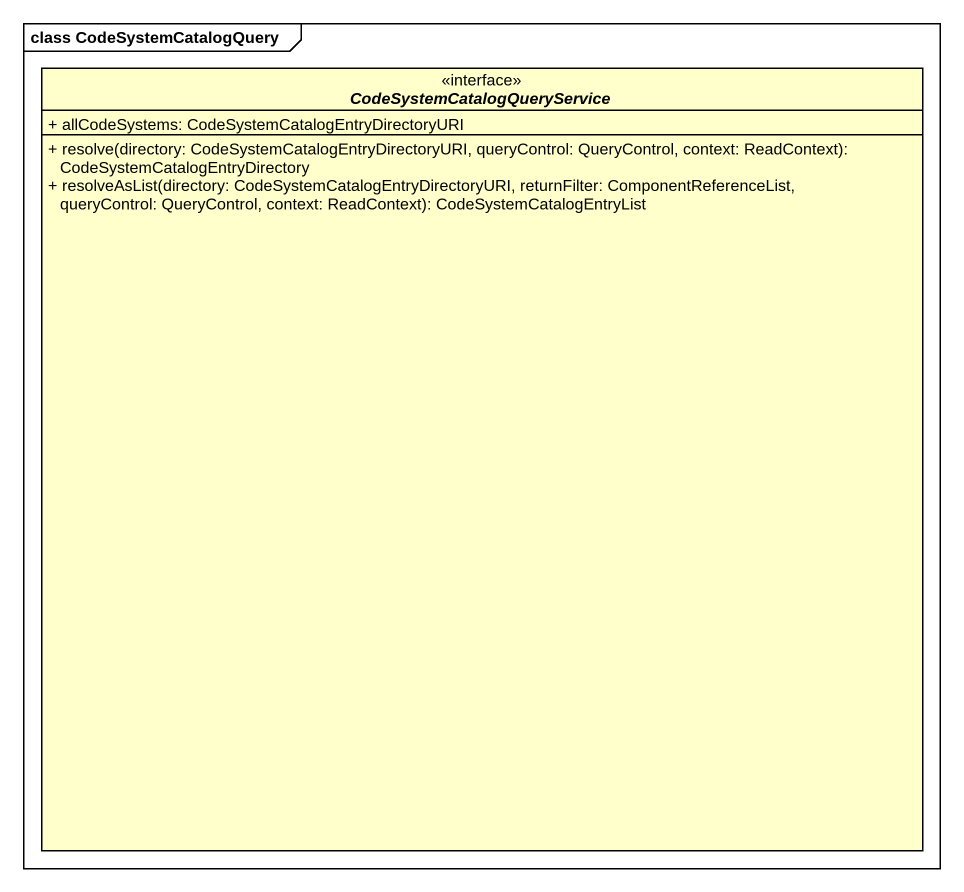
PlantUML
@startuml
mainframe class CodeSystemCatalogQuery
hide circle
hide empty members
skinparam classAttributeIconSize 0
interface "CodeSystemCatalogQueryService" as CodeSystemCatalogQueryServic <<interface>> {
  + allCodeSystems: CodeSystemCatalogEntryDirectoryURI
  + resolve(directory: CodeSystemCatalogEntryDirectoryURI, queryControl: QueryControl, context: ReadContext): CodeSystemCatalogEntryDirectory
  + resolveAsList(directory: CodeSystemCatalogEntryDirectoryURI, returnFilter: ComponentReferenceList, queryControl: QueryControl, context: ReadContext): CodeSystemCatalogEntryList
}
@enduml
